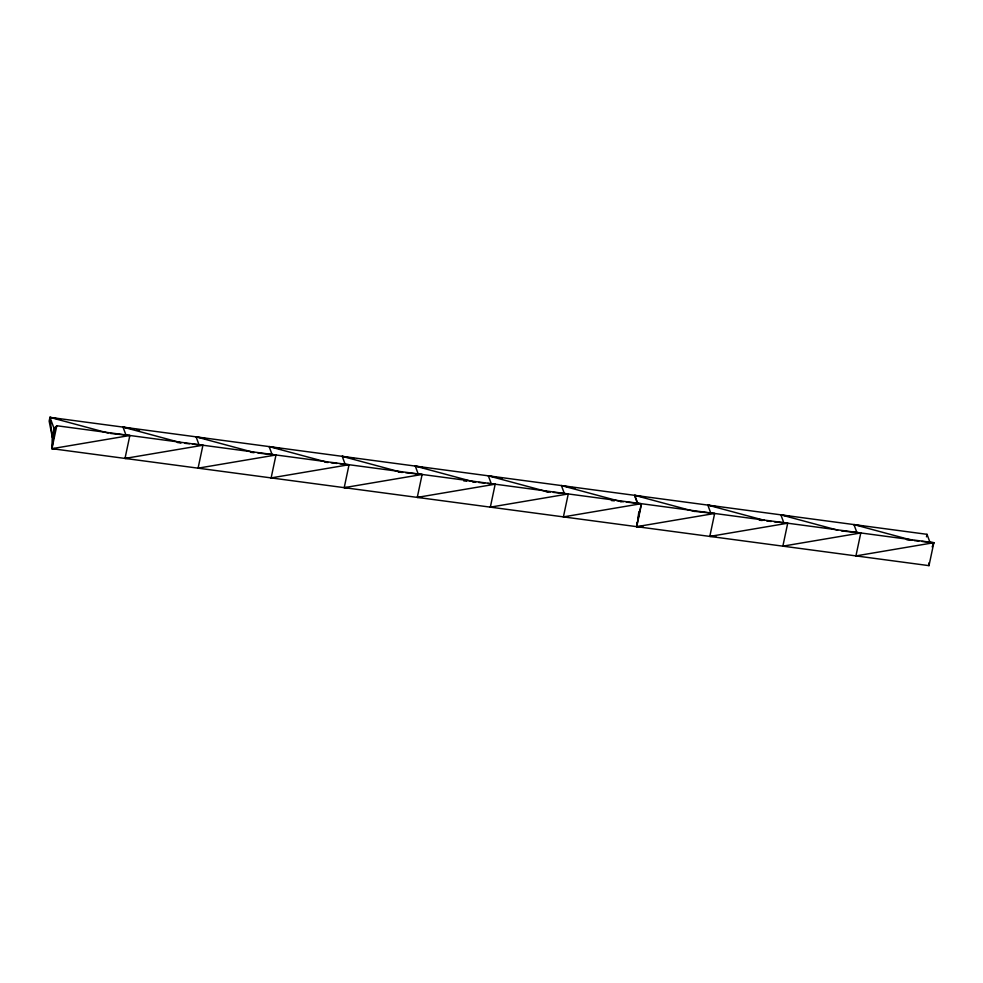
<?xml version="1.0" encoding="UTF-8"?>
<svg xmlns="http://www.w3.org/2000/svg" width="983" height="983" viewBox="0 0 983 983"><rect width="100%" height="100%" fill="white"/><g stroke="black" fill="none" stroke-linecap="round" stroke-linejoin="round"><path stroke-width="1.47" d="M60.479 419.336L49.949 417.357L52.259 436.993L51.939 448.678L636.468 526.63L641.321 503.689L56.793 425.75L54.065 428.441L52.259 436.993L49.15 421.117L49.949 417.357L634.477 495.309L637.574 503.628M637.377 522.133L636.726 526.667L928.996 565.643L929.082 562.718M637.807 519.11L638.901 511.565M56.793 425.75L51.939 448.678L54.999 448.592M128.06 458.336L125.001 458.422L129.854 435.494L110.391 433.417M201.134 468.08L198.075 468.166L202.928 445.238L192.435 444.119M274.196 477.824L271.136 477.91L275.99 454.982L258.013 453.065M347.257 487.568L344.21 487.654L349.051 464.713L340.069 463.767M421.854 497.275L417.271 497.398L422.125 474.457L405.647 472.712M494.928 507.019L490.345 507.142L495.186 484.201L487.703 483.415M567.99 516.763L563.406 516.886L568.26 493.945L553.282 492.36M642.845 526.495L636.726 526.667L641.58 503.726L933.85 542.702L928.996 565.643M715.907 536.239L709.8 536.411L714.653 513.47L693.679 511.246M785.921 546.069L782.861 546.155L787.715 523.214L774.235 521.789M858.995 555.813L855.935 555.899L860.789 532.958L841.313 530.894M926.477 536.829L927.006 534.322L634.735 495.346L637.832 503.652M52.259 436.993L54.974 427.544L51.939 448.678L129.854 435.494M932.154 546.917L933.85 542.702L921.87 541.436M125.001 458.422L202.928 445.238M198.075 468.166L275.99 454.982M271.136 477.91L349.051 464.713M344.21 487.654L422.125 474.457M417.271 497.398L495.186 484.201M490.345 507.142L568.26 493.945M563.406 516.886L641.321 503.689L626.343 502.104M636.726 526.667L714.653 513.47M709.8 536.411L787.715 523.214M782.861 546.155L860.789 532.958M855.935 555.899L933.85 542.702M177.456 442.534L180.454 442.854M184.951 443.321L189.449 443.8M250.53 452.278L253.528 452.598M325.09 462.182L328.089 462.501M331.087 462.809L337.071 463.448M398.164 471.926L402.649 472.393M463.743 480.871L466.741 481.191M472.725 481.83L475.723 482.137M478.721 482.456L484.705 483.095M545.798 491.574L550.283 492.041M611.377 500.519L614.363 500.839M620.359 501.465L623.357 501.785M759.257 520.204L762.255 520.511M766.752 520.99L771.237 521.469M906.891 539.839L909.889 540.159M914.374 540.638L918.872 541.117M857.029 532.884L853.944 524.578L862.976 526.261M783.955 523.14L780.871 514.834L789.902 516.517M710.893 513.396L707.809 505.09L716.84 506.773M643.767 497.029L634.735 495.346L694.453 511.455M564.5 493.884L561.416 485.565L568.948 486.978M571.959 487.543L574.969 488.096M491.439 484.14L488.342 475.821L495.874 477.234M498.885 477.799L501.895 478.352M418.365 474.396L415.281 466.077L422.813 467.49M345.303 464.652L342.207 456.333L348.24 457.464M351.25 458.029L354.261 458.582M272.23 454.908L269.145 446.589L275.166 447.72M278.177 448.285L281.187 448.838M199.168 445.164L196.084 436.845L206.614 438.823M126.107 435.42L123.01 427.101L133.553 429.079M136.563 429.632L139.574 430.198M853.944 524.578L912.187 540.294M780.871 514.834L837.663 530.156M707.809 505.09L764.602 520.412M561.416 485.565L621.121 501.674M488.342 475.821L548.059 491.93M415.281 466.077L474.986 482.186M342.207 456.333L401.924 472.442M269.145 446.589L327.4 462.305M196.084 436.845L254.327 452.561M123.01 427.101L181.265 442.817M108.204 433.073L49.949 417.357L54.065 428.441M927.006 534.322L930.09 542.628"/></g></svg>
